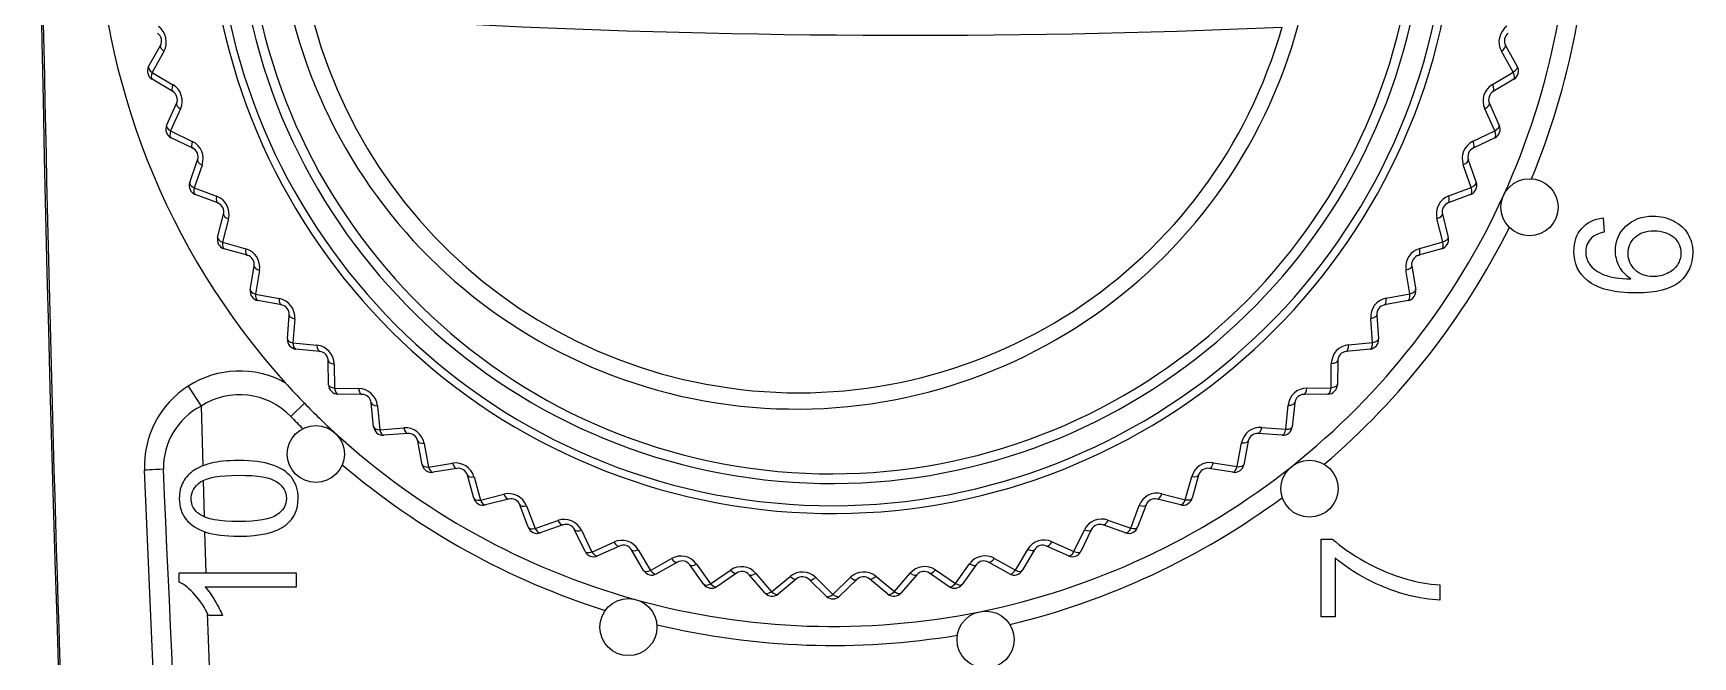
# Model space of a CAD drawing. Header units: millimetres. Extents: x -16130 to 36813, y -8099 to 27484.
# Drawn here: x 30307.5 to 30342.4, y 14788.15 to 14801.27 of the extents above; entities that cross this region are included whole.
import ezdxf

# ---------------------------------------------------------------- set-up
doc = ezdxf.new("R2010")
doc.units = ezdxf.units.MM
doc.header["$LTSCALE"] = 6
doc.layers.add('01_NORMAL', color=7, linetype='Continuous', lineweight=25)

# ---------------------------------------------------------------- blocks, each defined once
blk = doc.blocks.new('140.096a')
at = {"color": 0}
for p, q in [((-52.686, 162.947), (-35.079, 163.716)), ((-27.107, 163.124), (-26.85, 163.558)), ((-26.705, 163.557), (-26.964, 163.122)), ((-26.263, 163.31), (-26.705, 163.557)), ((-26.58, 163.63), (-26.141, 163.383)), ((-28.301, 162.702), (-28.083, 163.156)), ((-27.938, 163.168), (-28.158, 162.712)), ((-27.476, 162.96), (-27.938, 163.168)), ((-27.82, 163.252), (-27.361, 163.044)), ((-37.434, 162.985), (-37.241, 162.985)), ((-37.241, 162.985), (-37.241, 160.526)), ((-33.308, 162.798), (-33.729, 162.528)), ((-29.133, 162.674), (-29.313, 162.2)), ((-28.655, 162.506), (-29.133, 162.674)), ((-29.023, 162.767), (-28.547, 162.6)), ((-38.079, 162.4), (-51.18, 161.898)), ((-38.139, 162.079), (-38.139, 162.37)), ((-37.542, 162.417), (-37.569, 162.416)), ((-37.542, 160.526), (-37.542, 162.442)), ((-36.373, 162.452), (-37.241, 162.426)), ((-35.293, 162.484), (-36.059, 162.462)), ((-33.729, 162.528), (-34.988, 162.493)), ((-29.454, 162.177), (-29.276, 162.649)), ((-30.556, 161.554), (-30.42, 162.039)), ((-30.281, 162.077), (-30.418, 161.589)), ((-29.789, 161.952), (-30.281, 162.077)), ((-30.178, 162.179), (-29.69, 162.054)), ((-31.601, 160.837), (-31.508, 161.332)), ((-31.372, 161.382), (-31.466, 160.884)), ((-30.871, 161.3), (-31.372, 161.382)), ((-31.279, 161.493), (-30.781, 161.411)), ((-33.667, 160.355), (-33.946, 160.642)), ((-32.398, 160.595), (-32.448, 160.09)), ((-31.892, 160.557), (-32.398, 160.595)), ((-32.315, 160.713), (-31.812, 160.675)), ((-37.241, 160.526), (-37.542, 160.526)), ((-32.579, 160.032), (-32.529, 160.533)), ((-33.482, 159.144), (-33.477, 159.648)), ((-33.352, 159.721), (-33.358, 159.214)), ((-32.844, 159.727), (-33.352, 159.721)), ((-33.279, 159.846), (-32.775, 159.852)), ((-34.164, 158.898), (-33.663, 158.948)), ((-34.306, 158.182), (-34.344, 158.684)), ((-33.721, 158.818), (-34.226, 158.768)), ((-34.226, 158.768), (-34.187, 158.262)), ((-34.515, 157.835), (-35.013, 157.742)), ((-34.963, 157.877), (-34.468, 157.97)), ((-35.042, 157.151), (-35.123, 157.648)), ((-35.013, 157.742), (-34.931, 157.241)), ((-35.22, 156.787), (-35.709, 156.651)), ((-35.67, 156.79), (-35.185, 156.926)), ((-35.685, 156.06), (-35.81, 156.548)), ((-35.709, 156.651), (-35.582, 156.159)), ((-35.83, 155.682), (-36.306, 155.503)), ((-36.279, 155.645), (-35.808, 155.823)), ((-36.231, 154.917), (-36.398, 155.392)), ((-36.306, 155.503), (-36.137, 155.024)), ((-36.787, 154.452), (-36.333, 154.67)), ((-36.343, 154.527), (-36.801, 154.308)), ((-36.801, 154.308), (-36.591, 153.845)), ((-36.675, 153.73), (-36.883, 154.189)), ((-37.189, 153.219), (-36.755, 153.476)), ((-36.752, 153.333), (-37.189, 153.074)), ((-37.014, 152.51), (-37.261, 152.949)), ((-37.189, 153.074), (-36.94, 152.631)), ((-37.481, 151.956), (-37.072, 152.249)), ((-37.056, 152.107), (-37.469, 151.811)), ((-37.245, 151.264), (-37.53, 151.68)), ((-37.469, 151.811), (-37.181, 151.392)), ((-37.662, 150.672), (-37.28, 151)), ((-37.251, 150.859), (-37.637, 150.529)), ((-37.637, 150.529), (-37.314, 150.136)), ((-37.367, 150.004), (-37.687, 150.393)), ((-37.731, 149.377), (-37.379, 149.737)), ((-37.337, 149.599), (-37.692, 149.237)), ((-37.379, 148.737), (-37.731, 149.097)), ((-37.692, 149.237), (-37.336, 148.873)), ((-37.687, 148.081), (-37.367, 148.47)), ((-37.312, 148.337), (-37.634, 147.945)), ((-37.28, 147.474), (-37.662, 147.802)), ((-37.634, 147.945), (-37.248, 147.614)), ((-37.53, 146.794), (-37.245, 147.21)), ((-37.177, 147.081), (-37.464, 146.663)), ((-37.464, 146.663), (-37.051, 146.367)), ((-37.072, 146.225), (-37.481, 146.518)), ((-37.261, 145.525), (-37.014, 145.964)), ((-36.934, 145.843), (-37.183, 145.401)), ((-36.755, 144.998), (-37.189, 145.255)), ((-37.183, 145.401), (-36.746, 145.142)), ((-36.883, 144.285), (-36.675, 144.744)), ((-36.584, 144.63), (-36.793, 144.168)), ((-36.793, 144.168), (-36.335, 143.949)), ((-36.333, 143.804), (-36.787, 144.022)), ((-36.398, 143.082), (-36.231, 143.557)), ((-36.129, 143.453), (-36.297, 142.974)), ((-36.297, 142.974), (-35.822, 142.796)), ((-35.808, 142.651), (-36.279, 142.829)), ((-35.81, 141.926), (-35.685, 142.414)), ((-35.574, 142.319), (-35.7, 141.828)), ((-35.7, 141.828), (-35.21, 141.692)), ((-35.185, 141.548), (-35.67, 141.684)), ((-35.123, 140.826), (-35.042, 141.323)), ((-34.922, 141.239), (-35.004, 140.739)), ((-35.004, 140.739), (-34.505, 140.645)), ((-34.468, 140.504), (-34.963, 140.597)), ((-34.344, 139.79), (-34.306, 140.292)), ((-34.178, 140.219), (-34.217, 139.714)), ((-34.217, 139.714), (-33.712, 139.664)), ((-33.663, 139.526), (-34.164, 139.576)), ((-33.477, 138.826), (-33.482, 139.329)), ((-38.164, 138.673), (-38.164, 138.97)), ((-38.164, 138.97), (-36.527, 138.97)), ((-36.527, 138.97), (-36.527, 138.728)), ((-33.349, 139.268), (-33.343, 138.761)), ((-36.925, 138.673), (-38.164, 138.673)), ((-33.343, 138.761), (-32.836, 138.756)), ((-32.775, 138.622), (-33.279, 138.628)), ((-32.529, 137.941), (-32.579, 138.442)), ((-32.44, 138.393), (-32.39, 137.889)), ((-32.39, 137.889), (-31.884, 137.927)), ((-31.812, 137.799), (-32.315, 137.761)), ((-31.508, 137.142), (-31.601, 137.637)), ((-31.458, 137.601), (-31.364, 137.102)), ((-31.364, 137.102), (-30.864, 137.185)), ((-30.781, 137.063), (-31.279, 136.981)), ((-30.42, 136.435), (-30.556, 136.92)), ((-30.411, 136.897), (-30.274, 136.408)), ((-30.274, 136.408), (-29.783, 136.534)), ((-37.491, 136.47), (-37.811, 136.47)), ((-29.69, 136.42), (-30.178, 136.295)), ((-29.276, 135.825), (-29.454, 136.296)), ((-29.307, 136.286), (-29.128, 135.812)), ((-29.128, 135.812), (-28.649, 135.98)), ((-28.547, 135.874), (-29.023, 135.707)), ((-28.083, 135.318), (-28.301, 135.772)), ((-28.153, 135.775), (-27.934, 135.317)), ((-27.934, 135.317), (-27.472, 135.527)), ((-27.361, 135.43), (-27.82, 135.222)), ((-26.85, 134.916), (-27.107, 135.349)), ((-26.96, 135.365), (-26.702, 134.929)), ((-26.702, 134.929), (-26.259, 135.178)), ((-26.141, 135.091), (-26.58, 134.844)), ((-29.77, 133.041), (-30.068, 133.016))]:
    blk.add_line(p, q, dxfattribs=at)
for centre in [(-34.738, 160.114), (-38.382, 153.539), (-38.644, 146.027), (-35.468, 139.214), (-29.544, 134.587)]:
    blk.add_circle(centre, 0.6, dxfattribs=at)
for centre, radius, start, end in [((7.482, -893.306), 1062.981, 90.89395, 99.283434), ((-22.868, 149.237), 15.5, 51.3078, 131.9884), ((-34.991, 161.718), 2, 32.6832, 92.5), ((-26.678, 163.456), 0.2, 60.665, 149.335), ((-26.066, 163.662), 0.404, 240.7927, 324.2006), ((-26.043, 163.558), 0.2, 240.665, 324.335), ((-355.451, 7158.159), 7002.173, 272.4783169, 272.6225428), ((-35.034, 161.85), 1.47, 27.457, 91.019), ((-27.902, 163.07), 0.2, 65.665, 154.335), ((-27.311, 163.328), 0.404, 245.7808, 329.2102), ((-27.279, 163.226), 0.2, 245.665, 329.335), ((-34.991, 161.718), 2, 331.3043, 32.6832), ((-29.089, 162.578), 0.2, 70.665, 159.335), ((-28.522, 162.888), 0.404, 250.7672, 334.2229), ((-28.481, 162.789), 0.2, 250.665, 334.335), ((-22.862, 149.252), 13.128, 90.0429, 259.7499), ((-34.991, 161.718), 1.5, 314.1674, 32.6832), ((-22.861, 149.259), 12.964, 90.0451, 259.2353), ((-30.228, 161.985), 0.2, 75.665, 164.335), ((-29.69, 162.343), 0.404, 255.7453, 339.2444), ((-29.641, 162.248), 0.2, 255.665, 339.335), ((-22.849, 149.273), 12.509, 90.0888, 257.0271), ((-22.85, 149.275), 12.304, 90.086, 256.7477), ((-31.311, 161.295), 0.2, 80.665, 169.335), ((-30.806, 161.698), 0.403, 260.7224, 344.2671), ((-30.749, 161.608), 0.2, 260.665, 344.335), ((-22.859, 150.006), 10.932, 90.0469, 254.8925), ((-22.868, 149.237), 15.9, 134.1674, 135.4741), ((-22.868, 149.237), 15.5, 131.9884, 134.1674), ((-32.33, 160.513), 0.2, 85.665, 174.335), ((-31.862, 160.959), 0.403, 265.7002, 349.2903), ((-31.797, 160.874), 0.2, 265.665, 349.335), ((-22.868, 149.237), 15.5, 134.1674, 137.5), ((-22.883, 149.961), 10.566, 89.9152, 254.2413), ((-32.849, 160.13), 0.403, 270.6797, 354.3137), ((-32.778, 160.052), 0.2, 270.665, 354.335), ((-22.868, 149.237), 15.9, 139.5259, 162.4741), ((-22.868, 149.237), 15.5, 137.5, 164.5), ((-33.277, 159.646), 0.2, 90.665, 179.335), ((-33.761, 159.219), 0.403, 275.6571, 359.3411), ((-34.144, 158.699), 0.2, 95.665, 184.335), ((-33.682, 159.147), 0.2, 275.665, 359.335), ((-34.589, 158.231), 0.403, 280.6338, 4.3703), ((-34.505, 158.167), 0.2, 280.665, 4.335), ((-34.926, 157.68), 0.2, 100.665, 189.335), ((156.518, 147.692), 182.442, 176.94107, 182.48171), ((-35.328, 157.175), 0.402, 285.6147, 9.3971), ((-35.239, 157.118), 0.2, 285.665, 9.335), ((-35.616, 156.597), 0.2, 105.665, 194.335), ((-35.972, 156.059), 0.402, 290.6007, 14.4207), ((-35.879, 156.01), 0.2, 290.665, 14.335), ((-36.209, 155.458), 0.2, 110.665, 199.335), ((-36.516, 154.89), 0.402, 295.5918, 19.4414), ((-36.42, 154.85), 0.2, 295.665, 19.335), ((-36.7, 154.272), 0.2, 115.665, 204.335), ((-36.857, 153.648), 0.2, 300.665, 24.335), ((-36.957, 153.679), 0.402, 300.5822, 24.4646), ((-22.868, 149.237), 15.5, 164.5, 191.5), ((-22.868, 149.237), 15.9, 166.5259, 189.4741), ((-37.087, 153.047), 0.2, 120.665, 209.335), ((-37.289, 152.434), 0.402, 305.5795, 29.4827), ((-37.188, 152.412), 0.2, 305.665, 29.335), ((-37.364, 151.793), 0.2, 125.665, 214.335), ((-37.411, 151.152), 0.2, 310.665, 34.335), ((-37.512, 151.164), 0.402, 310.5844, 34.4949), ((-37.532, 150.52), 0.2, 130.665, 219.335), ((-37.624, 149.88), 0.402, 315.5969, 39.5011), ((-37.522, 149.877), 0.2, 315.665, 39.335), ((-37.588, 149.237), 0.2, 135.665, 224.335), ((-37.522, 148.597), 0.2, 320.665, 44.335), ((-37.623, 148.592), 0.402, 320.6015, 44.5075), ((-37.532, 147.954), 0.2, 140.665, 229.335), ((-37.411, 147.322), 0.2, 325.665, 49.335), ((-37.509, 147.308), 0.402, 325.6089, 49.5009), ((-37.364, 146.681), 0.2, 145.665, 234.335), ((-37.284, 146.04), 0.402, 330.6167, 54.491), ((-22.868, 149.237), 15.5, 191.5, 218.5), ((-37.188, 146.062), 0.2, 330.665, 54.335), ((-22.868, 149.237), 15.9, 193.5259, 216.4741), ((-37.087, 145.427), 0.2, 150.665, 239.335), ((-36.857, 144.826), 0.2, 335.665, 59.335), ((-36.95, 144.796), 0.402, 335.6226, 59.4811), ((-36.7, 144.202), 0.2, 155.665, 244.335), ((-36.508, 143.586), 0.402, 340.6289, 64.4687), ((-36.42, 143.624), 0.2, 340.665, 64.335), ((-36.209, 143.016), 0.2, 160.665, 249.335), ((-35.963, 142.419), 0.402, 345.6316, 69.4585), ((-35.879, 142.464), 0.2, 345.665, 69.335), ((-35.616, 141.877), 0.2, 165.665, 254.335), ((-35.318, 141.304), 0.402, 350.6346, 74.4469), ((-35.239, 141.356), 0.2, 350.665, 74.335), ((-34.926, 140.794), 0.2, 170.665, 259.335), ((-34.579, 140.25), 0.402, 355.634, 79.4378), ((-34.505, 140.307), 0.2, 355.665, 79.335), ((-34.144, 139.775), 0.2, 175.665, 264.335), ((-33.751, 139.264), 0.402, 0.6331, 84.429), ((-22.868, 149.237), 15.5, 218.5, 245.5), ((-33.682, 139.327), 0.2, 0.665, 84.335), ((-22.868, 149.237), 15.9, 220.5259, 243.4741), ((-33.277, 138.828), 0.2, 180.665, 269.335), ((-32.84, 138.354), 0.402, 5.63, 89.4218), ((-32.778, 138.422), 0.2, 5.665, 89.335), ((-32.33, 137.96), 0.2, 185.665, 274.335), ((-31.853, 137.527), 0.402, 10.6258, 94.4164), ((-31.797, 137.6), 0.2, 10.665, 94.335), ((-30.798, 136.788), 0.402, 15.6212, 99.4115), ((-31.311, 137.179), 0.2, 190.665, 279.335), ((-30.749, 136.866), 0.2, 15.665, 99.335), ((-29.683, 136.145), 0.402, 20.6148, 104.4094), ((-30.228, 136.489), 0.2, 195.665, 284.335), ((-29.641, 136.226), 0.2, 20.665, 104.335), ((-29.089, 135.896), 0.2, 200.665, 289.335), ((-28.516, 135.601), 0.402, 25.6098, 109.4067), ((-28.481, 135.685), 0.2, 25.665, 109.335), ((-27.306, 135.161), 0.402, 30.603, 114.4071), ((-27.279, 135.247), 0.2, 30.665, 114.335), ((-22.868, 149.237), 15.5, 245.5, 272.5), ((-27.902, 135.404), 0.2, 205.665, 294.335), ((-26.062, 134.828), 0.402, 35.5989, 119.4064), ((-26.043, 134.916), 0.2, 35.665, 119.335), ((-26.678, 135.018), 0.2, 210.665, 299.335), ((-22.868, 149.237), 15.9, 247.5259, 270.4741)]:
    blk.add_arc(centre, radius, start, end, dxfattribs=at)
for centre, major_axis, ratio, start_param, end_param in [((-35.057, 163.217), (-0.022, 0.5), 0.003175, 4.921159, 6.283185), ((-26.678, 163.456), (-0.172, 0.102), 0.395308, 5.096385, 6.283185), ((-26.678, 163.456), (0.098, 0.174), 0.394854, 0, 1.186275), ((-26.238, 163.209), (0.098, 0.174), 0.380092, 0, 1.181809), ((-27.902, 163.07), (-0.18, 0.087), 0.39628, 5.097164, 6.283185), ((-27.902, 163.07), (0.082, 0.182), 0.395751, 0, 1.185408), ((-27.443, 162.862), (0.082, 0.182), 0.38029, 0, 1.181325), ((-26.935, 163.022), (-0.172, 0.102), 0.381096, 5.100666, 6.283185), ((-29.089, 162.578), (-0.187, 0.071), 0.39723, 5.098359, 6.283185), ((-29.089, 162.578), (0.066, 0.189), 0.397055, 0, 1.184623), ((-28.121, 162.616), (-0.18, 0.087), 0.381486, 5.101024, 6.283185), ((-28.614, 162.411), (0.066, 0.189), 0.380829, 0, 1.181087), ((-30.228, 161.985), (-0.193, 0.054), 0.398532, 5.099445, 6.283185), ((-30.228, 161.985), (0.05, 0.194), 0.398301, 0, 1.183472), ((-29.74, 161.86), (0.05, 0.194), 0.381293, 0, 1.180697), ((-29.267, 162.107), (-0.187, 0.071), 0.381784, 5.101568, 6.283185), ((-31.311, 161.295), (-0.197, 0.037), 0.400042, 5.100464, 6.283185), ((-31.311, 161.295), (0.032, 0.197), 0.399512, 0, 1.182105), ((-30.814, 161.213), (0.032, 0.197), 0.381593, 0, 1.180116), ((-30.364, 161.5), (-0.193, 0.054), 0.382342, 5.101873, 6.283185), ((-32.33, 160.513), (-0.199, 0.02), 0.401484, 5.101559, 6.283185), ((-32.33, 160.513), (0.015, 0.199), 0.400789, 0, 1.180817), ((-31.828, 160.475), (0.015, 0.199), 0.381882, 0, 1.179616), ((-31.404, 160.8), (-0.197, 0.037), 0.382932, 5.1021, 6.283185), ((-32.38, 160.012), (-0.199, 0.02), 0.383285, 5.10242, 6.283185), ((-33.277, 159.646), (-0.2, 0.002), 0.402575, 5.102854, 6.283185), ((-33.277, 159.646), (-0.002, 0.2), 0.402214, 0, 1.17991), ((-32.773, 159.652), (-0.002, 0.2), 0.382301, 0, 1.179478), ((-33.282, 159.142), (-0.2, 0.002), 0.383186, 5.102933, 6.283185), ((-34.144, 158.699), (-0.02, 0.199), 0.403424, 0, 1.17917), ((-33.643, 158.749), (-0.02, 0.199), 0.382728, 0, 1.1797), ((-34.144, 158.699), (-0.199, -0.015), 0.403473, 5.103959, 6.283185), ((-34.106, 158.197), (-0.199, -0.015), 0.383011, 5.103103, 6.283185), ((-34.926, 157.68), (-0.037, 0.197), 0.404105, 0, 1.17847), ((-34.431, 157.773), (-0.037, 0.197), 0.382684, 0, 1.179907), ((-34.926, 157.68), (-0.197, -0.032), 0.404257, 5.104538, 6.283185), ((-34.844, 157.183), (-0.197, -0.032), 0.382671, 5.102854, 6.283185), ((-35.616, 156.597), (-0.054, 0.193), 0.404324, 0, 1.178143), ((-35.131, 156.733), (-0.054, 0.193), 0.382263, 0, 1.180372), ((-35.616, 156.597), (-0.194, -0.05), 0.404608, 5.10471, 6.283185), ((-35.491, 156.109), (-0.194, -0.05), 0.381876, 5.102334, 6.283185), ((-35.738, 155.636), (-0.071, 0.187), 0.381582, 0, 1.181393), ((-36.209, 155.458), (-0.189, -0.066), 0.404225, 5.104587, 6.283185), ((-36.209, 155.458), (-0.071, 0.187), 0.404148, 0, 1.178509), ((-36.042, 154.983), (-0.189, -0.066), 0.380357, 5.101677, 6.283185), ((-36.246, 154.49), (-0.087, 0.18), 0.380726, 0, 1.183204), ((-36.7, 154.272), (-0.182, -0.082), 0.402946, 5.104135, 6.283185), ((-36.7, 154.272), (-0.087, 0.18), 0.403521, 0, 1.179722), ((-36.493, 153.813), (-0.182, -0.082), 0.378162, 5.100693, 6.283185), ((-36.653, 153.304), (-0.102, 0.172), 0.379203, 0, 1.185418), ((-37.087, 153.047), (-0.174, -0.098), 0.4011, 5.102731, 6.283185), ((-37.087, 153.047), (-0.102, 0.172), 0.401883, 0, 1.181367), ((-36.84, 152.608), (-0.174, -0.098), 0.375576, 5.098883, 6.283185), ((-36.955, 152.087), (-0.117, 0.162), 0.37686, 0, 1.18808), ((-37.364, 151.793), (-0.117, 0.162), 0.399211, 0, 1.183686), ((-37.364, 151.793), (-0.165, -0.113), 0.398449, 5.100384, 6.283185), ((-37.08, 151.377), (-0.165, -0.113), 0.372311, 5.096367, 6.283185), ((-37.15, 150.848), (-0.13, 0.152), 0.373822, 0, 1.191487), ((-37.532, 150.52), (-0.155, -0.127), 0.394709, 5.097236, 6.283185), ((-37.532, 150.52), (-0.13, 0.152), 0.395607, 0, 1.186989), ((-37.213, 150.13), (-0.155, -0.127), 0.368114, 5.093287, 6.283185), ((-37.236, 149.597), (-0.143, 0.14), 0.370212, 0, 1.195878), ((-37.588, 149.237), (-0.143, 0.14), 0.391172, 0, 1.191511), ((-37.588, 149.237), (-0.143, -0.14), 0.389667, 5.093409, 6.283185), ((-37.236, 148.877), (-0.143, -0.14), 0.363029, 5.089578, 6.283185), ((-37.213, 148.344), (-0.155, 0.127), 0.365728, 0, 1.200604), ((-37.532, 147.954), (-0.155, 0.127), 0.385841, 0, 1.196289), ((-37.532, 147.954), (-0.13, -0.152), 0.384269, 5.0887, 6.283185), ((-37.15, 147.626), (-0.13, -0.152), 0.358196, 5.085071, 6.283185), ((-37.08, 147.097), (-0.165, 0.113), 0.360866, 0, 1.205077), ((-37.364, 146.681), (-0.165, 0.113), 0.380389, 0, 1.201089), ((-37.364, 146.681), (-0.117, -0.162), 0.378851, 5.083852, 6.283185), ((-36.955, 146.387), (-0.117, -0.162), 0.353404, 5.080553, 6.283185), ((-36.84, 145.866), (-0.174, 0.098), 0.35611, 0, 1.209517), ((-37.087, 145.427), (-0.174, 0.098), 0.375071, 0, 1.205853), ((-37.087, 145.427), (-0.102, -0.172), 0.373504, 5.079114, 6.283185), ((-36.653, 145.17), (-0.102, -0.172), 0.348842, 5.076072, 6.283185), ((-36.493, 144.661), (-0.182, 0.082), 0.351393, 0, 1.213655), ((-36.7, 144.202), (-0.182, 0.082), 0.36988, 0, 1.210339), ((-36.7, 144.202), (-0.087, -0.18), 0.368462, 5.074451, 6.283185), ((-36.246, 143.984), (-0.087, -0.18), 0.34455, 5.071726, 6.283185), ((-36.042, 143.491), (-0.189, 0.066), 0.346968, 0, 1.217608), ((-36.209, 143.016), (-0.189, 0.066), 0.365088, 0, 1.214625), ((-36.209, 143.016), (-0.071, -0.187), 0.363679, 5.070147, 6.283185), ((-35.738, 142.838), (-0.071, -0.187), 0.340564, 5.067665, 6.283185), ((-35.491, 142.365), (-0.194, 0.05), 0.342778, 0, 1.221153), ((-35.616, 141.877), (-0.194, 0.05), 0.360603, 0, 1.218445), ((-35.616, 141.877), (-0.054, -0.193), 0.359405, 5.066085, 6.283185), ((-35.131, 141.741), (-0.054, -0.193), 0.337017, 5.063833, 6.283185), ((-34.844, 141.291), (-0.197, 0.032), 0.33897, 0, 1.22438), ((-34.926, 140.794), (-0.197, 0.032), 0.356652, 0, 1.221948), ((-34.926, 140.794), (-0.037, -0.197), 0.355513, 5.062512, 6.283185), ((-34.431, 140.7), (-0.037, -0.197), 0.333809, 5.060438, 6.283185), ((-34.106, 140.277), (-0.199, 0.015), 0.335557, 0, 1.227192), ((-34.144, 139.775), (-0.199, 0.015), 0.353133, 0, 1.224915), ((-34.144, 139.775), (-0.02, -0.199), 0.352206, 5.059304, 6.283185), ((-33.643, 139.725), (-0.02, -0.199), 0.331118, 5.05734, 6.283185), ((-33.282, 139.332), (-0.2, -0.002), 0.332533, 0, 1.229581), ((-33.277, 138.828), (-0.2, -0.002), 0.350163, 0, 1.227479), ((-33.277, 138.828), (-0.002, -0.2), 0.349362, 5.056598, 6.283185), ((-32.773, 138.822), (-0.002, -0.2), 0.328774, 5.054733, 6.283185), ((-32.38, 138.462), (-0.199, -0.02), 0.330006, 0, 1.231615), ((-32.33, 137.96), (-0.199, -0.02), 0.347704, 0, 1.229553), ((-32.33, 137.96), (0.015, -0.199), 0.347059, 5.054349, 6.283185), ((-31.828, 137.999), (0.015, -0.199), 0.326936, 5.05247, 6.283185), ((-31.404, 137.674), (-0.197, -0.037), 0.327835, 0, 1.233181), ((-30.814, 137.26), (0.032, -0.197), 0.325443, 5.050659, 6.283185), ((-31.311, 137.179), (-0.197, -0.037), 0.345718, 0, 1.231168), ((-31.311, 137.179), (0.032, -0.197), 0.345262, 5.052524, 6.283185), ((-30.364, 136.974), (-0.193, -0.054), 0.326169, 0, 1.234464), ((-29.74, 136.613), (0.05, -0.194), 0.324355, 5.049225, 6.283185), ((-30.228, 136.489), (-0.193, -0.054), 0.344265, 0, 1.232419), ((-30.228, 136.489), (0.05, -0.194), 0.343879, 5.051195, 6.283185), ((-29.267, 136.367), (-0.187, -0.071), 0.324818, 0, 1.235318), ((-29.089, 135.896), (-0.187, -0.071), 0.343165, 0, 1.23322), ((-29.089, 135.896), (0.066, -0.189), 0.342978, 5.050172, 6.283185), ((-28.614, 136.063), (0.066, -0.189), 0.323601, 5.048132, 6.283185), ((-28.121, 135.858), (-0.18, -0.087), 0.323896, 0, 1.23596), ((-27.443, 135.612), (0.082, -0.182), 0.323087, 5.047423, 6.283185), ((-27.902, 135.404), (-0.18, -0.087), 0.342525, 0, 1.233794), ((-27.902, 135.404), (0.082, -0.182), 0.342347, 5.049589, 6.283185), ((-26.935, 135.451), (-0.172, -0.102), 0.323243, 0, 1.236294), ((-26.238, 135.265), (0.098, -0.174), 0.322856, 5.046916, 6.283185), ((-26.678, 135.018), (-0.172, -0.102), 0.342107, 0, 1.234016), ((-26.678, 135.018), (0.098, -0.174), 0.342087, 5.049192, 6.283185)]:
    blk.add_ellipse(centre, major_axis=major_axis, ratio=ratio, start_param=start_param, end_param=end_param, dxfattribs=at)
blk.add_open_spline([(-163.666, 153.667), (-112.552, 161.77), (-60.845, 165.919), (-9.093, 166.058)], degree=3, dxfattribs=at)
for points, knots in [([(-79.806, 163.333), (-68.04, 164.197), (-56.261, 164.853), (-32.683, 165.749), (-20.89, 165.989), (-9.093, 166.021)], [0, 0, 0, 0, 0.5, 0.5, 1, 1, 1, 1]), ([(-38.139, 162.37), (-37.973, 162.448), (-37.827, 162.544), (-37.576, 162.769), (-37.486, 162.878), (-37.434, 162.985)], [0, 0, 0, 0, 0.5, 0.5, 1, 1, 1, 1]), ([(-36.469, 161.734), (-36.469, 162.023), (-36.438, 162.256), (-36.38, 162.434), (-36.321, 162.611), (-36.231, 162.746), (-36.114, 162.842), (-35.998, 162.938), (-35.851, 162.984), (-35.672, 162.985), (-35.541, 162.987), (-35.426, 162.958), (-35.327, 162.906), (-35.227, 162.853), (-35.146, 162.775), (-35.081, 162.676), (-35.016, 162.578), (-34.967, 162.455), (-34.931, 162.313), (-34.895, 162.17), (-34.876, 161.976), (-34.876, 161.447), (-34.905, 161.215), (-34.964, 161.039), (-35.023, 160.861), (-35.11, 160.725), (-35.227, 160.629), (-35.344, 160.533), (-35.493, 160.485), (-35.908, 160.485), (-36.093, 160.57), (-36.227, 160.738), (-36.389, 160.942), (-36.469, 161.275), (-36.469, 161.734)], [0, 0, 0, 0, 0.105699, 0.105699, 0.105699, 0.179378, 0.179378, 0.179378, 0.2502, 0.2502, 0.2502, 0.303585, 0.303585, 0.303585, 0.354312, 0.354312, 0.354312, 0.41316, 0.41316, 0.41316, 0.501184, 0.501184, 0.605159, 0.605159, 0.605159, 0.678895, 0.678895, 0.678895, 0.750261, 0.750261, 0.844335, 0.844335, 0.844335, 1, 1, 1, 1]), ([(-36.158, 161.735), (-36.158, 161.332), (-36.111, 161.065), (-36.018, 160.933), (-35.924, 160.799), (-35.81, 160.734), (-35.535, 160.734), (-35.419, 160.799), (-35.325, 160.933), (-35.231, 161.066), (-35.185, 161.333), (-35.185, 162.137), (-35.232, 162.406), (-35.325, 162.538), (-35.418, 162.67), (-35.535, 162.736), (-35.813, 162.736), (-35.922, 162.678), (-36.005, 162.561), (-36.109, 162.414), (-36.158, 162.137), (-36.158, 161.735)], [0, 0, 0, 0, 0.165986, 0.165986, 0.165986, 0.250371, 0.250371, 0.333763, 0.333763, 0.333763, 0.499755, 0.499755, 0.665747, 0.665747, 0.665747, 0.747765, 0.747765, 0.82883, 0.82883, 0.82883, 1, 1, 1, 1]), ([(-37.542, 162.442), (-37.613, 162.372), (-37.708, 162.303), (-37.825, 162.235), (-37.943, 162.166), (-38.046, 162.113), (-38.139, 162.079)], [0, 0, 0, 0, 0.500145, 0.500145, 0.500145, 1, 1, 1, 1]), ([(-37.811, 136.47), (-37.808, 136.669), (-37.769, 136.91), (-37.693, 137.192), (-37.618, 137.474), (-37.512, 137.747), (-37.372, 138.01), (-37.233, 138.272), (-37.083, 138.493), (-36.925, 138.673)], [0, 0, 0, 0, 0.303533, 0.303533, 0.303533, 0.668094, 0.668094, 0.668094, 1, 1, 1, 1]), ([(-36.527, 138.728), (-36.687, 138.557), (-36.847, 138.329), (-37.005, 138.045), (-37.164, 137.76), (-37.286, 137.468), (-37.372, 137.167), (-37.433, 136.954), (-37.475, 136.723), (-37.491, 136.47)], [0, 0, 0, 0, 0.334574, 0.334574, 0.334574, 0.716506, 0.716506, 0.716506, 1, 1, 1, 1]), ([(-31.051, 132.455), (-30.979, 132.565), (-30.889, 132.647), (-30.785, 132.701), (-30.68, 132.755), (-30.57, 132.78), (-30.255, 132.78), (-30.082, 132.707), (-29.942, 132.559), (-29.802, 132.411), (-29.731, 132.222), (-29.731, 131.835), (-29.763, 131.693), (-29.83, 131.561), (-29.896, 131.43), (-29.986, 131.328), (-30.103, 131.258), (-30.219, 131.189), (-30.351, 131.153), (-30.748, 131.153), (-30.953, 131.245), (-31.269, 131.613), (-31.348, 131.916), (-31.348, 132.813), (-31.261, 133.156), (-31.085, 133.371), (-30.932, 133.558), (-30.727, 133.651), (-30.468, 133.653), (-30.274, 133.654), (-30.116, 133.597), (-29.993, 133.49), (-29.868, 133.382), (-29.796, 133.231), (-29.77, 133.041)], [0, 0, 0, 0, 0.047842, 0.047842, 0.047842, 0.091795, 0.091795, 0.16794, 0.16794, 0.16794, 0.251767, 0.251767, 0.307456, 0.307456, 0.307456, 0.361539, 0.361539, 0.361539, 0.426602, 0.426602, 0.537933, 0.537933, 0.649264, 0.649264, 0.773869, 0.773869, 0.773869, 0.865712, 0.865712, 0.865712, 0.932916, 0.932916, 0.932916, 1, 1, 1, 1]), ([(-30.068, 133.016), (-30.095, 133.135), (-30.133, 133.221), (-30.183, 133.275), (-30.264, 133.361), (-30.365, 133.404), (-30.582, 133.404), (-30.666, 133.378), (-30.741, 133.324), (-30.837, 133.255), (-30.911, 133.153), (-30.964, 133.021), (-31.019, 132.887), (-31.049, 132.701), (-31.051, 132.455)], [0, 0, 0, 0, 0.154455, 0.154455, 0.154455, 0.337783, 0.337783, 0.483949, 0.483949, 0.483949, 0.689374, 0.689374, 0.689374, 1, 1, 1, 1]), ([(-31.003, 131.986), (-31.003, 131.883), (-30.982, 131.784), (-30.894, 131.595), (-30.832, 131.524), (-30.676, 131.426), (-30.593, 131.402), (-30.377, 131.402), (-30.268, 131.452), (-30.177, 131.555), (-30.086, 131.656), (-30.04, 131.794), (-30.04, 132.139), (-30.085, 132.271), (-30.175, 132.368), (-30.264, 132.465), (-30.378, 132.513), (-30.652, 132.513), (-30.767, 132.465), (-30.862, 132.368), (-30.957, 132.272), (-31.003, 132.144), (-31.003, 131.986)], [0, 0, 0, 0, 0.083655, 0.083655, 0.167311, 0.167311, 0.250966, 0.250966, 0.373351, 0.373351, 0.373351, 0.509142, 0.509142, 0.639903, 0.639903, 0.639903, 0.757778, 0.757778, 0.87288, 0.87288, 0.87288, 1, 1, 1, 1])]:
    blk.add_open_spline(points, degree=3, knots=knots, dxfattribs=at)
blk = doc.blocks.new('A$C68492346')
at = {"color": 4, "rotation": 269.9999999632163}
blk.add_blockref('140.096a', (38, 75), dxfattribs=at)

msp = doc.modelspace()

# ---------------------------------------------------------------- block references
at = {"layer": '01_NORMAL', "rotation": 180}
msp.add_blockref('A$C68492346', (30511.55558, 14902.15373), dxfattribs=at)

doc.saveas('drawing.dxf')
